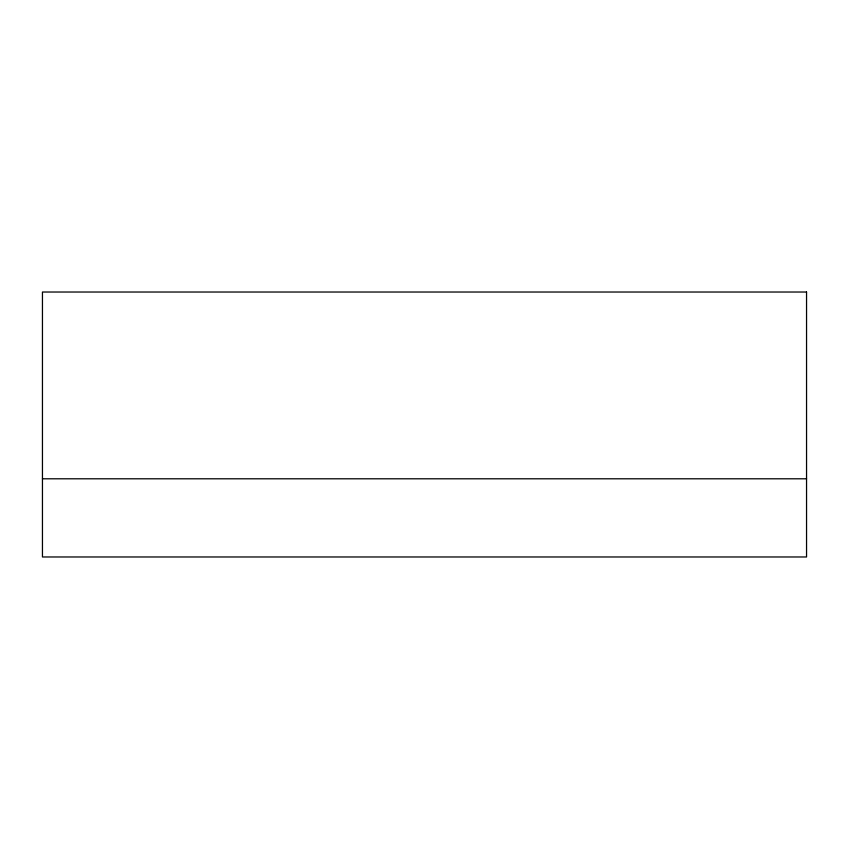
<?xml version="1.0" encoding="UTF-8"?>
<svg xmlns="http://www.w3.org/2000/svg" width="849" height="849" viewBox="0 0 849 849"><rect width="100%" height="100%" fill="white"/><g stroke="black" fill="none" stroke-linecap="round" stroke-linejoin="round"><path stroke-width="1.27" d="M42.45 478.794L806.55 478.794M806.55 292.024L42.45 292.024L42.45 556.976L806.55 556.976L806.55 292.024"/></g></svg>
